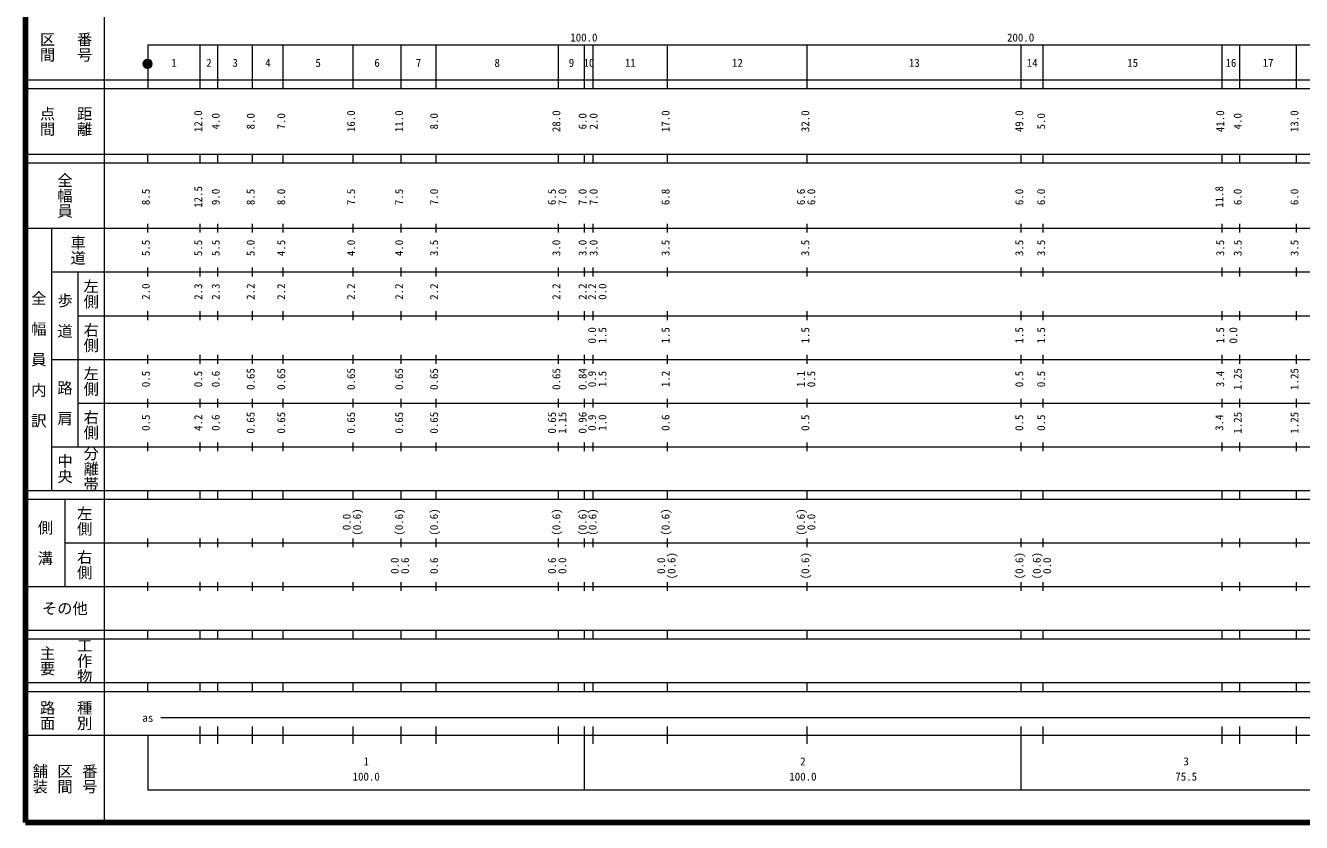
# Model space of a CAD drawing. Units: millimetres, scale not verified. Extents: x 40000 to 680000, y 20000 to 380000.
# Drawn here: x 40000 to 332152, y 20000 to 202409 of the extents above; entities that cross this region are included whole.
import ezdxf
from ezdxf.enums import TextEntityAlignment as Align

# ---------------------------------------------------------------- set-up
doc = ezdxf.new("R2010")
doc.units = ezdxf.units.MM
doc.header["$LTSCALE"] = 1000
doc.layers.add('M-TTL', color=2, linetype='Continuous', lineweight=140)
doc.layers.add('M-TTL-BAND', color=7, linetype='Continuous', lineweight=13)
doc.styles.add('@ＭＳ ゴシック', font='')
doc.styles.add('ＭＳ ゴシック', font='')
doc.styles.get('@ＭＳ ゴシック').set_extended_font_data('@MS Gothic')
doc.styles.get('ＭＳ ゴシック').set_extended_font_data('MS Gothic')

msp = doc.modelspace()

# ---------------------------------------------------------------- hatches: boundary and pattern name
at = {"layer": 'M-TTL-BAND'}
msp.add_hatch(color=256, dxfattribs=at).paths.add_polyline_path([(68950, 193626, 1), (66950, 193626, 1)])

# ---------------------------------------------------------------- linework, layer by layer
at = {"layer": 'M-TTL'}
for p, q in [((40000, 380000), (40000, 20000)), ((40000, 20000), (680000, 20000))]:
    msp.add_line(p, q, dxfattribs=at)
at = {"layer": 'M-TTL-BAND'}
for p, q in [((58000, 370000), (58000, 20000)), ((68000, 198000), (68000, 188000)), ((68000, 198000), (579000, 198000)), ((80000, 188000), (80000, 198000)), ((84000, 188000), (84000, 198000)), ((92000, 188000), (92000, 198000)), ((99000, 188000), (99000, 198000)), ((115000, 188000), (115000, 198000)), ((126000, 188000), (126000, 198000)), ((134000, 188000), (134000, 198000)), ((162000, 188000), (162000, 198000)), ((168000, 188000), (168000, 198000)), ((170000, 188000), (170000, 198000)), ((187000, 188000), (187000, 198000)), ((219000, 188000), (219000, 198000)), ((268000, 188000), (268000, 198000)), ((273000, 188000), (273000, 198000)), ((314000, 188000), (314000, 198000)), ((318000, 188000), (318000, 198000)), ((331000, 188000), (331000, 198000)), ((40000, 190000), (579000, 190000)), ((40000, 188000), (579000, 188000)), ((40000, 173000), (579000, 173000)), ((68000, 171000), (68000, 173000)), ((80000, 171000), (80000, 173000)), ((84000, 171000), (84000, 173000)), ((92000, 171000), (92000, 173000)), ((99000, 171000), (99000, 173000)), ((115000, 171000), (115000, 173000)), ((126000, 171000), (126000, 173000)), ((134000, 171000), (134000, 173000)), ((162000, 171000), (162000, 173000)), ((168000, 171000), (168000, 173000)), ((170000, 171000), (170000, 173000)), ((187000, 171000), (187000, 173000)), ((219000, 171000), (219000, 173000)), ((268000, 171000), (268000, 173000)), ((273000, 171000), (273000, 173000)), ((314000, 171000), (314000, 173000)), ((318000, 171000), (318000, 173000)), ((331000, 171000), (331000, 173000)), ((40000, 171000), (579000, 171000)), ((40000, 156000), (579000, 156000)), ((46000, 96000), (46000, 156000)), ((68000, 155000), (68000, 157000)), ((80000, 155000), (80000, 157000)), ((84000, 155000), (84000, 157000)), ((92000, 155000), (92000, 157000)), ((99000, 155000), (99000, 157000)), ((115000, 155000), (115000, 157000)), ((126000, 155000), (126000, 157000)), ((134000, 155000), (134000, 157000)), ((162000, 155000), (162000, 157000)), ((168000, 155000), (168000, 157000)), ((170000, 155000), (170000, 157000)), ((187000, 155000), (187000, 157000)), ((219000, 155000), (219000, 157000)), ((268000, 155000), (268000, 157000)), ((273000, 155000), (273000, 157000)), ((314000, 155000), (314000, 157000)), ((318000, 155000), (318000, 157000)), ((331000, 155000), (331000, 157000)), ((68000, 145000), (68000, 147000)), ((80000, 145000), (80000, 147000)), ((84000, 145000), (84000, 147000)), ((92000, 145000), (92000, 147000)), ((99000, 145000), (99000, 147000)), ((115000, 145000), (115000, 147000)), ((126000, 145000), (126000, 147000)), ((134000, 145000), (134000, 147000)), ((162000, 145000), (162000, 147000)), ((168000, 145000), (168000, 147000)), ((170000, 145000), (170000, 147000)), ((187000, 145000), (187000, 147000)), ((219000, 145000), (219000, 147000)), ((268000, 145000), (268000, 147000)), ((273000, 145000), (273000, 147000)), ((314000, 145000), (314000, 147000)), ((318000, 145000), (318000, 147000)), ((331000, 145000), (331000, 147000)), ((46000, 146000), (579000, 146000)), ((52000, 146000), (52000, 106000)), ((52000, 136000), (579000, 136000)), ((68000, 135000), (68000, 137000)), ((80000, 135000), (80000, 137000)), ((84000, 135000), (84000, 137000)), ((92000, 135000), (92000, 137000)), ((99000, 135000), (99000, 137000)), ((115000, 135000), (115000, 137000)), ((126000, 135000), (126000, 137000)), ((134000, 135000), (134000, 137000)), ((162000, 135000), (162000, 137000)), ((168000, 135000), (168000, 137000)), ((170000, 135000), (170000, 137000)), ((187000, 135000), (187000, 137000)), ((219000, 135000), (219000, 137000)), ((268000, 135000), (268000, 137000)), ((273000, 135000), (273000, 137000)), ((314000, 135000), (314000, 137000)), ((318000, 135000), (318000, 137000)), ((331000, 135000), (331000, 137000)), ((46000, 126000), (579000, 126000)), ((68000, 125000), (68000, 127000)), ((80000, 125000), (80000, 127000)), ((84000, 125000), (84000, 127000)), ((92000, 125000), (92000, 127000)), ((99000, 125000), (99000, 127000)), ((115000, 125000), (115000, 127000)), ((126000, 125000), (126000, 127000)), ((134000, 125000), (134000, 127000)), ((162000, 125000), (162000, 127000)), ((168000, 125000), (168000, 127000)), ((170000, 125000), (170000, 127000)), ((187000, 125000), (187000, 127000)), ((219000, 125000), (219000, 127000)), ((268000, 125000), (268000, 127000)), ((273000, 125000), (273000, 127000)), ((314000, 125000), (314000, 127000)), ((318000, 125000), (318000, 127000)), ((331000, 125000), (331000, 127000)), ((68000, 115000), (68000, 117000)), ((80000, 115000), (80000, 117000)), ((84000, 115000), (84000, 117000)), ((92000, 115000), (92000, 117000)), ((99000, 115000), (99000, 117000)), ((115000, 115000), (115000, 117000)), ((126000, 115000), (126000, 117000)), ((134000, 115000), (134000, 117000)), ((162000, 115000), (162000, 117000)), ((168000, 115000), (168000, 117000)), ((170000, 115000), (170000, 117000)), ((187000, 115000), (187000, 117000)), ((219000, 115000), (219000, 117000)), ((268000, 115000), (268000, 117000)), ((273000, 115000), (273000, 117000)), ((314000, 115000), (314000, 117000)), ((318000, 115000), (318000, 117000)), ((331000, 115000), (331000, 117000)), ((52000, 116000), (579000, 116000)), ((46000, 106000), (579000, 106000)), ((68000, 105000), (68000, 107000)), ((80000, 105000), (80000, 107000)), ((84000, 105000), (84000, 107000)), ((92000, 105000), (92000, 107000)), ((99000, 105000), (99000, 107000)), ((115000, 105000), (115000, 107000)), ((126000, 105000), (126000, 107000)), ((134000, 105000), (134000, 107000)), ((162000, 105000), (162000, 107000)), ((168000, 105000), (168000, 107000)), ((170000, 105000), (170000, 107000)), ((187000, 105000), (187000, 107000)), ((219000, 105000), (219000, 107000)), ((268000, 105000), (268000, 107000)), ((273000, 105000), (273000, 107000)), ((314000, 105000), (314000, 107000)), ((318000, 105000), (318000, 107000)), ((331000, 105000), (331000, 107000)), ((40000, 96000), (579000, 96000)), ((40000, 94000), (579000, 94000)), ((49000, 94000), (49000, 74000)), ((68000, 94000), (68000, 96000)), ((80000, 94000), (80000, 96000)), ((84000, 94000), (84000, 96000)), ((92000, 94000), (92000, 96000)), ((99000, 94000), (99000, 96000)), ((115000, 94000), (115000, 96000)), ((126000, 94000), (126000, 96000)), ((134000, 94000), (134000, 96000)), ((162000, 94000), (162000, 96000)), ((168000, 94000), (168000, 96000)), ((170000, 94000), (170000, 96000)), ((187000, 94000), (187000, 96000)), ((219000, 94000), (219000, 96000)), ((268000, 94000), (268000, 96000)), ((273000, 94000), (273000, 96000)), ((314000, 94000), (314000, 96000)), ((318000, 94000), (318000, 96000)), ((331000, 94000), (331000, 96000)), ((68000, 83000), (68000, 85000)), ((80000, 83000), (80000, 85000)), ((84000, 83000), (84000, 85000)), ((92000, 83000), (92000, 85000)), ((99000, 83000), (99000, 85000)), ((115000, 83000), (115000, 85000)), ((126000, 83000), (126000, 85000)), ((134000, 83000), (134000, 85000)), ((162000, 83000), (162000, 85000)), ((168000, 83000), (168000, 85000)), ((170000, 83000), (170000, 85000)), ((187000, 83000), (187000, 85000)), ((219000, 83000), (219000, 85000)), ((268000, 83000), (268000, 85000)), ((273000, 83000), (273000, 85000)), ((314000, 83000), (314000, 85000)), ((318000, 83000), (318000, 85000)), ((331000, 83000), (331000, 85000)), ((49000, 84000), (579000, 84000)), ((40000, 74000), (579000, 74000)), ((68000, 73000), (68000, 75000)), ((80000, 73000), (80000, 75000)), ((84000, 73000), (84000, 75000)), ((92000, 73000), (92000, 75000)), ((99000, 73000), (99000, 75000)), ((115000, 73000), (115000, 75000)), ((126000, 73000), (126000, 75000)), ((134000, 73000), (134000, 75000)), ((162000, 73000), (162000, 75000)), ((168000, 73000), (168000, 75000)), ((170000, 73000), (170000, 75000)), ((187000, 73000), (187000, 75000)), ((219000, 73000), (219000, 75000)), ((268000, 73000), (268000, 75000)), ((273000, 73000), (273000, 75000)), ((314000, 73000), (314000, 75000)), ((318000, 73000), (318000, 75000)), ((331000, 73000), (331000, 75000)), ((40000, 64000), (579000, 64000)), ((40000, 62000), (579000, 62000)), ((68000, 62000), (68000, 64000)), ((80000, 62000), (80000, 64000)), ((84000, 62000), (84000, 64000)), ((92000, 62000), (92000, 64000)), ((99000, 62000), (99000, 64000)), ((115000, 62000), (115000, 64000)), ((126000, 62000), (126000, 64000)), ((134000, 62000), (134000, 64000)), ((162000, 62000), (162000, 64000)), ((168000, 62000), (168000, 64000)), ((170000, 62000), (170000, 64000)), ((187000, 62000), (187000, 64000)), ((219000, 62000), (219000, 64000)), ((268000, 62000), (268000, 64000)), ((273000, 62000), (273000, 64000)), ((314000, 62000), (314000, 64000)), ((318000, 62000), (318000, 64000)), ((331000, 62000), (331000, 64000)), ((40000, 52000), (579000, 52000)), ((40000, 50000), (579000, 50000)), ((68000, 50000), (68000, 52000)), ((80000, 50000), (80000, 52000)), ((84000, 50000), (84000, 52000)), ((92000, 50000), (92000, 52000)), ((99000, 50000), (99000, 52000)), ((115000, 50000), (115000, 52000)), ((126000, 50000), (126000, 52000)), ((134000, 50000), (134000, 52000)), ((162000, 50000), (162000, 52000)), ((168000, 50000), (168000, 52000)), ((170000, 50000), (170000, 52000)), ((187000, 50000), (187000, 52000)), ((219000, 50000), (219000, 52000)), ((268000, 50000), (268000, 52000)), ((273000, 50000), (273000, 52000)), ((314000, 50000), (314000, 52000)), ((318000, 50000), (318000, 52000)), ((331000, 50000), (331000, 52000)), ((71000, 44000), (558000, 44000)), ((80000, 38000), (80000, 42000)), ((84000, 38000), (84000, 42000)), ((92000, 38000), (92000, 42000)), ((99000, 38000), (99000, 42000)), ((115000, 38000), (115000, 42000)), ((126000, 38000), (126000, 42000)), ((134000, 38000), (134000, 42000)), ((162000, 38000), (162000, 42000)), ((168000, 27500), (168000, 42000)), ((170000, 38000), (170000, 42000)), ((187000, 38000), (187000, 42000)), ((219000, 38000), (219000, 42000)), ((268000, 27500), (268000, 42000)), ((273000, 38000), (273000, 42000)), ((314000, 38000), (314000, 42000)), ((318000, 38000), (318000, 42000)), ((331000, 38000), (331000, 42000)), ((40000, 40000), (579000, 40000)), ((68000, 40000), (68000, 27500)), ((68000, 27500), (579000, 27500))]:
    msp.add_line(p, q, dxfattribs=at)
msp.add_lwpolyline([(68950, 193626, 1), (66950, 193626, 1)], format="xyb", close=True, dxfattribs=at)
at = {"layer": 'M-TTL-BAND', "lineweight": 25}
msp.add_circle((67950, 193626), 1000, dxfattribs=at)

# ---------------------------------------------------------------- texts
at = {"layer": 'M-TTL-BAND', "style": '@ＭＳ ゴシック'}
for s, p in [('区間', (45000, 197500)), ('番号', (53500, 197500)), ('点間', (45000, 180500)), ('距離', (53500, 180500)), ('全幅員', (49000, 163500)), ('車道', (52000, 151000)), ('左側', (55000, 141000)), ('全\u3000幅\u3000員\u3000内\u3000訳', (43000, 126000)), ('歩\u3000道', (49000, 136000)), ('右側', (55000, 131000)), ('左側', (55000, 121000)), ('路\u3000肩', (49000, 116000)), ('右側', (55000, 111000)), ('分離帯', (55000, 101000)), ('中央', (49000, 101000)), ('左側', (53500, 89000)), ('側\u3000溝', (44500, 84000)), ('右側', (53500, 79000)), ('工作物', (53500, 57000)), ('主要', (45000, 57000)), ('路面', (45000, 44500)), ('種別', (53500, 44500)), ('舗装', (43333, 30000)), ('区間', (49000, 30000)), ('番号', (54667, 30000))]:
    msp.add_text(s, height=2566, rotation=270, dxfattribs=at).set_placement(p, align=Align.MIDDLE_CENTER)
at = {"layer": 'M-TTL-BAND', "style": 'ＭＳ ゴシック'}
for s, p in [('100.0', (167844, 198195)), ('200.0', (267844, 198195)), ('1', (74000, 192405)), ('2', (82000, 192405)), ('3', (88000, 192405)), ('4', (95500, 192405)), ('5', (107000, 192405)), ('6', (120500, 192405)), ('7', (130000, 192405)), ('8', (148000, 192405)), ('9', (165000, 192405)), ('10', (169000, 192405)), ('11', (178500, 192405)), ('12', (203000, 192405)), ('13', (243500, 192405)), ('14', (270500, 192405)), ('15', (293500, 192405)), ('16', (316000, 192405)), ('17', (324500, 192405)), ('as', (68000, 42500)), ('1', (118000, 32523)), ('2', (218000, 32523)), ('3', (305750, 32523)), ('100.0', (118000, 29033)), ('100.0', (218000, 29033)), ('75.5', (305750, 29033))]:
    msp.add_text(s, height=1833, dxfattribs=at).set_placement(p, align=Align.BOTTOM_CENTER)
for s, p in [('12.0', (81000, 180500)), ('4.0', (85000, 180500)), ('8.0', (93000, 180500)), ('7.0', (100000, 180500)), ('16.0', (116000, 180500)), ('11.0', (127000, 180500)), ('8.0', (135000, 180500)), ('28.0', (163000, 180500)), ('6.0', (169000, 180500)), ('2.0', (171521, 180500)), ('17.0', (188000, 180500)), ('32.0', (220000, 180500)), ('49.0', (269000, 180500)), ('5.0', (274000, 180500)), ('41.0', (315000, 180500)), ('4.0', (319000, 180500)), ('13.0', (332000, 180500)), ('8.5', (69000, 163174)), ('12.5', (81000, 163174)), ('9.0', (85000, 163174)), ('8.5', (93000, 163174)), ('8.0', (100000, 163174)), ('7.5', (116000, 163174)), ('7.5', (127000, 163174)), ('7.0', (135000, 163174)), ('6.5', (162000, 163174)), ('7.0', (164370, 163174)), ('7.0', (169000, 163174)), ('7.0', (171521, 163174)), ('6.8', (188000, 163174)), ('6.6', (219000, 163174)), ('6.0', (221370, 163174)), ('6.0', (269000, 163174)), ('6.0', (274000, 163174)), ('11.8', (314796, 163174)), ('6.0', (319000, 163174)), ('6.0', (332000, 163174)), ('5.5', (69000, 151500)), ('5.5', (81000, 151500)), ('5.5', (85000, 151500)), ('5.0', (93000, 151500)), ('4.5', (100000, 151500)), ('4.0', (116000, 151500)), ('4.0', (127000, 151500)), ('3.5', (135000, 151500)), ('3.0', (163000, 151500)), ('3.0', (169000, 151500)), ('3.0', (171521, 151500)), ('3.5', (188000, 151500)), ('3.5', (220000, 151500)), ('3.5', (269000, 151500)), ('3.5', (274000, 151500)), ('3.5', (315000, 151500)), ('3.5', (319000, 151500)), ('3.5', (332000, 151500)), ('2.0', (69000, 141500)), ('2.3', (81000, 141500)), ('2.3', (85000, 141500)), ('2.2', (93000, 141500)), ('2.2', (100000, 141500)), ('2.2', (116000, 141500)), ('2.2', (127000, 141500)), ('2.2', (135000, 141500)), ('2.2', (163000, 141500)), ('2.2', (169000, 141500)), ('2.2', (171187, 141500)), ('0.0', (173557, 141500)), ('0.0', (171187, 131500)), ('1.5', (173557, 131500)), ('1.5', (188000, 131500)), ('1.5', (220000, 131500)), ('1.5', (269000, 131500)), ('1.5', (274000, 131500)), ('1.5', (315000, 131500)), ('0.0', (318000, 131500)), ('0.5', (69000, 121500)), ('0.5', (81000, 121500)), ('0.6', (85000, 121500)), ('0.65', (93000, 121500)), ('0.65', (100000, 121500)), ('0.65', (116000, 121500)), ('0.65', (127000, 121500)), ('0.65', (135000, 121500)), ('0.65', (163000, 121500)), ('0.84', (169000, 121500)), ('0.9', (171187, 121500)), ('1.5', (173557, 121500)), ('1.2', (188000, 121500)), ('1.1', (219000, 121500)), ('0.5', (221370, 121500)), ('0.5', (269000, 121500)), ('0.5', (274000, 121500)), ('3.4', (315000, 121500)), ('1.25', (319000, 121500)), ('1.25', (332000, 121500)), ('0.5', (69000, 111500)), ('4.2', (81000, 111500)), ('0.6', (85000, 111500)), ('0.65', (93000, 111500)), ('0.65', (100000, 111500)), ('0.65', (116000, 111500)), ('0.65', (127000, 111500)), ('0.65', (135000, 111500)), ('0.65', (162000, 111500)), ('1.15', (164370, 111500)), ('0.96', (169000, 111500)), ('0.9', (171187, 111500)), ('1.0', (173557, 111500)), ('0.6', (188000, 111500)), ('0.5', (220000, 111500)), ('0.5', (269000, 111500)), ('0.5', (274000, 111500)), ('3.4', (314796, 111500)), ('1.25', (319000, 111500)), ('1.25', (332000, 111500)), ('(0.6)', (117370, 88764)), ('(0.6)', (127000, 88764)), ('(0.6)', (135000, 88764)), ('(0.6)', (163000, 88764)), ('(0.6)', (169000, 88764)), ('(0.6)', (171267, 88764)), ('(0.6)', (188000, 88764)), ('(0.6)', (219000, 88764)), ('0.0', (115000, 88764)), ('0.0', (221370, 88764)), ('0.0', (126000, 78764)), ('0.6', (128370, 78764)), ('0.6', (135000, 78764)), ('0.6', (162000, 78764)), ('0.0', (164370, 78764)), ('0.0', (187000, 78764)), ('(0.6)', (189370, 78764)), ('(0.6)', (220000, 78764)), ('(0.6)', (269000, 78764)), ('(0.6)', (273000, 78764)), ('0.0', (275370, 78764))]:
    msp.add_text(s, height=1833, rotation=90, dxfattribs=at).set_placement(p, align=Align.BOTTOM_CENTER)
msp.add_text('その他', height=2566, dxfattribs=at).set_placement((49000, 69000), align=Align.MIDDLE_CENTER)

doc.saveas('drawing.dxf')
